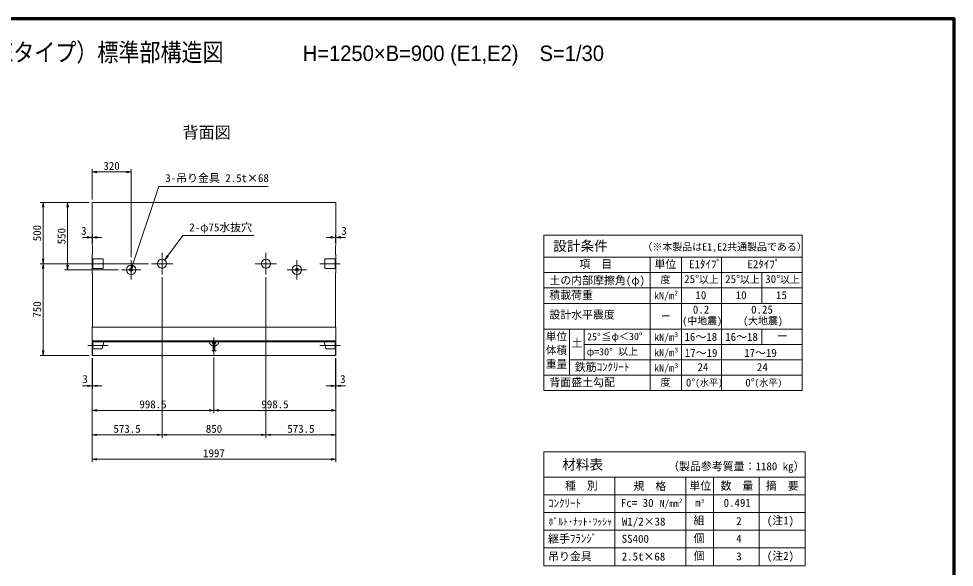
# Model space of a CAD drawing. Units: millimetres at full size, sheet at 1:30; some dimension numbers follow another scale. Extents: x 122209 to 134059, y -1498 to 6777.
# Drawn here: x 126400 to 134059, y 2290 to 6777 of the extents above; entities that cross this region are included whole.
import ezdxf
from ezdxf.enums import TextEntityAlignment as Align

# ---------------------------------------------------------------- set-up
doc = ezdxf.new("R2010")
doc.units = ezdxf.units.MM
doc.header["$LTSCALE"] = 30
doc.linetypes.add('CHAIN', pattern=[18.5, 12, -1.5, 3.5, -1.5])
doc.linetypes.add('DASHED', pattern=[7.5, 6, -1.5])
for name, color, linetype, lineweight in [('01図枠', 1, 'Continuous', 70), ('中心', 6, 'CHAIN', 9), ('外形線', 7, 'Continuous', 13), ('寸法', 2, 'Continuous', 9), ('細線', 4, 'Continuous', 9)]:
    doc.layers.add(name, color=color, linetype=linetype, lineweight=lineweight)
doc.layers.add('文字', color=7, linetype='Continuous')
doc.styles.add('ＭＳ ゴシック', font='')
doc.styles.add('ＭＳ Ｐゴシック', font='')
doc.styles.get('ＭＳ ゴシック').set_extended_font_data('MS Gothic')
doc.styles.get('ＭＳ Ｐゴシック').set_extended_font_data('MS PGothic')

# ---------------------------------------------------------------- blocks, each defined once
blk = doc.blocks.new('open_arrow')
at = {"color": 0, "linetype": 'Continuous', "lineweight": -2}
blk.add_lwpolyline([(7.5, 1.25), (0, 0), (7.5, -1.25)], dxfattribs=at)

msp = doc.modelspace()

# ---------------------------------------------------------------- linework, layer by layer
at = {"layer": '01図枠'}
msp.add_lwpolyline([(122208.55, -1383.36), (134058.55, -1383.36), (134058.55, 6776.64), (122208.55, 6776.64)], close=True, dxfattribs=at)
at = {"layer": '中心'}
for p, q in [((127573.75, 4685.7), (127573.75, 4860.7)), ((128423.75, 4685.7), (128423.75, 4860.7)), ((127131.25, 4773.2), (126966.25, 4773.2)), ((127320.25, 4801.7), (127320.25, 4644.7)), ((127486.25, 4773.2), (127661.25, 4773.2)), ((128336.25, 4773.2), (128511.25, 4773.2)), ((128677.25, 4801.7), (128677.25, 4644.7)), ((128866.25, 4773.2), (129031.25, 4773.2)), ((127398.75, 4723.2), (127241.75, 4723.2)), ((128598.75, 4723.2), (128755.75, 4723.2)), ((127998.75, 4168.33), (127998.75, 4029.33)), ((127131.25, 4102.69), (126966.25, 4102.69)), ((128866.25, 4102.69), (129031.25, 4102.69))]:
    msp.add_line(p, q, dxfattribs=at)
at = {"layer": '外形線'}
for p, q in [((127000.25, 5273.2), (128997.25, 5273.2)), ((127000.25, 4923.2), (127000.25, 5273.2)), ((128997.25, 4923.2), (128997.25, 5273.2)), ((127000.25, 4923.2), (127003.25, 4920.2)), ((127003.25, 4920.2), (127003.25, 4851.2)), ((128997.25, 4923.2), (128994.25, 4920.2)), ((128994.25, 4920.2), (128994.25, 4851.2)), ((127000.25, 4848.2), (127003.25, 4851.2)), ((127000.25, 4698.2), (127000.25, 4848.2)), ((128997.25, 4848.2), (128994.25, 4851.2)), ((128997.25, 4698.2), (128997.25, 4848.2)), ((127000.25, 4698.2), (127003.25, 4695.2)), ((127003.25, 4256.2), (127003.25, 4695.2)), ((128997.25, 4698.2), (128994.25, 4695.2)), ((128994.25, 4256.2), (128994.25, 4695.2)), ((127000.25, 4253.2), (127003.25, 4256.2)), ((127000.25, 4253.2), (127000.25, 4023.2)), ((128997.25, 4253.2), (128994.25, 4256.2)), ((128997.25, 4253.2), (128997.25, 4023.2)), ((128997.25, 4133.2), (127000.25, 4133.2)), ((127000.25, 4023.2), (128997.25, 4023.2))]:
    msp.add_line(p, q, dxfattribs=at)
for centre in [(127573.75, 4773.2), (128423.75, 4773.2)]:
    msp.add_circle(centre, 37.5, dxfattribs=at)
at = {"layer": '寸法'}
for p, q in [((127000.25, 5297.2), (127000.25, 5547.2)), ((127000.25, 5523.2), (127320.25, 5523.2)), ((127320.25, 4825.7), (127320.25, 5547.2)), ((126976.25, 5273.2), (126576.25, 5273.2)), ((126600.25, 4773.2), (126600.25, 5273.2)), ((126976.25, 5273.2), (126776.25, 5273.2)), ((126800.25, 5273.2), (126800.25, 4723.2)), ((126922.25, 4988.17), (127081.25, 4988.17)), ((127000.25, 4947.2), (127000.25, 5012.17)), ((127003.25, 4944.2), (127003.25, 5012.17)), ((129075.25, 4988.17), (128916.25, 4988.17)), ((128994.25, 4944.2), (128994.25, 5012.17)), ((128997.25, 4947.2), (128997.25, 5012.17)), ((127462.25, 4773.2), (126576.25, 4773.2)), ((127462.25, 4773.2), (126576.25, 4773.2)), ((126600.25, 4023.2), (126600.25, 4773.2)), ((127217.75, 4723.2), (126776.25, 4723.2)), ((127573.75, 4661.7), (127573.75, 3349.2)), ((127573.75, 4661.7), (127573.75, 3349.2)), ((128423.75, 4661.7), (128423.75, 3349.2)), ((128423.75, 4661.7), (128423.75, 3349.2)), ((126976.25, 4023.2), (126576.25, 4023.2)), ((127000.25, 3999.2), (127000.25, 3149.2)), ((127000.25, 3999.2), (127000.25, 3349.2)), ((127000.25, 3999.2), (127000.25, 3549.2)), ((127000.25, 3999.2), (127000.25, 3749.84)), ((127003.25, 3999.2), (127003.25, 3749.84)), ((127998.75, 4005.33), (127998.75, 3549.2)), ((127998.75, 4005.33), (127998.75, 3549.2)), ((128994.25, 3999.2), (128994.25, 3749.84)), ((128997.25, 3999.2), (128997.25, 3149.2)), ((128997.25, 3999.2), (128997.25, 3349.2)), ((128997.25, 3999.2), (128997.25, 3549.2)), ((128997.25, 3999.2), (128997.25, 3749.84)), ((126922.25, 3773.84), (127081.25, 3773.84)), ((129075.25, 3773.84), (128916.25, 3773.84)), ((127000.25, 3573.2), (127998.75, 3573.2)), ((127998.75, 3573.2), (128997.25, 3573.2)), ((127000.25, 3373.2), (127573.75, 3373.2)), ((127573.75, 3373.2), (128423.75, 3373.2)), ((128423.75, 3373.2), (128997.25, 3373.2)), ((127000.25, 3173.2), (128997.25, 3173.2))]:
    msp.add_line(p, q, dxfattribs=at)
at = {"layer": '寸法', "color": 3}
for p, q in [((130699.39, 3860.65), (130699.39, 5006.19)), ((130699.39, 5006.19), (132814.39, 5006.19)), ((132814.39, 3734.65), (132814.39, 5006.19)), ((130699.39, 3734.65), (130699.39, 4826.65)), ((130699.39, 4826.65), (132814.39, 4826.65)), ((131569.39, 3734.65), (131569.39, 4826.65)), ((131824.39, 3734.65), (131824.39, 4826.65)), ((132154.39, 3734.65), (132154.39, 4826.65)), ((130699.39, 4700.65), (132814.39, 4700.65)), ((132484.39, 4448.65), (132484.39, 4700.65)), ((130699.39, 4574.65), (132814.39, 4574.65)), ((130699.39, 4448.65), (132814.39, 4448.65)), ((130699.39, 4238.65), (132814.39, 4238.65)), ((130909.39, 3860.65), (130909.39, 4238.65)), ((131029.39, 3986.65), (131029.39, 4238.65)), ((132484.39, 4112.65), (132484.39, 4238.65)), ((131029.39, 4112.65), (132814.39, 4112.65)), ((130909.39, 3986.65), (132814.39, 3986.65)), ((130699.39, 3860.65), (132814.39, 3860.65)), ((130699.39, 3734.65), (132814.39, 3734.65)), ((130699.39, 2302.96), (130699.39, 3234.65)), ((130699.39, 3234.65), (132836.89, 3234.65)), ((132836.89, 2302.96), (132836.89, 3234.65)), ((130699.39, 3028.12), (132836.89, 3028.12)), ((131280.64, 2302.96), (131280.64, 3028.12)), ((131861.89, 2302.96), (131861.89, 3028.12)), ((132086.89, 2302.96), (132086.89, 3028.12)), ((132086.89, 2447.99), (132086.89, 3028.12)), ((132461.89, 2302.96), (132461.89, 3028.12)), ((130699.39, 2883.09), (132836.89, 2883.09)), ((130699.39, 2738.05), (132836.89, 2738.05)), ((130699.39, 2593.02), (132836.89, 2593.02)), ((130699.39, 2447.99), (132836.89, 2447.99)), ((130699.39, 2302.96), (132836.89, 2302.96))]:
    msp.add_line(p, q, dxfattribs=at)
at = {"layer": '寸法', "color": 3, "linetype": 'DASHED'}
for p, q in [((127960.25, 4138.33), (128037.25, 4138.33)), ((127981.25, 4059.33), (127991.75, 4067)), ((128016.25, 4059.33), (127981.25, 4059.33)), ((127986.25, 4127.33), (128011.25, 4127.33)), ((127986.25, 4119), (127986.25, 4127.33)), ((128011.25, 4119), (127986.25, 4119)), ((127991.75, 4119), (127991.75, 4067)), ((127991.75, 4067), (128005.75, 4067)), ((128005.75, 4119), (128005.75, 4067)), ((128005.75, 4067), (128016.25, 4059.33)), ((128011.25, 4127.33), (128011.25, 4119))]:
    msp.add_line(p, q, dxfattribs=at)
at = {"layer": '寸法'}
for points in [[(127320.25, 4723.2), (127332.51, 4760.23), (127546.09, 5405.6), (128443.5, 5405.6)], [(127595.96, 4803.42), (127619.06, 4834.84), (127742.59, 5002.92), (128325.83, 5002.92)]]:
    msp.add_lwpolyline(points, dxfattribs=at)
at = {"layer": '寸法', "color": 3}
for centre, radius in [((127320.25, 4723.2), 38.5), ((128677.25, 4723.2), 38.5), ((127320.25, 4723.2), 12.5), ((128677.25, 4723.2), 12.5)]:
    msp.add_circle(centre, radius, dxfattribs=at)
at = {"layer": '寸法', "color": 3, "linetype": 'DASHED'}
msp.add_arc((127998.75, 4138.33), 38.5, 180, 0, dxfattribs=at)
at = {"layer": '細線'}
for p, q in [((127006.25, 4733.2), (127006.25, 4813.2)), ((127091.25, 4813.2), (127006.25, 4813.2)), ((127091.25, 4733.2), (127091.25, 4813.2)), ((128906.25, 4733.2), (128906.25, 4813.2)), ((128906.25, 4813.2), (128991.25, 4813.2)), ((128991.25, 4733.2), (128991.25, 4813.2)), ((127091.25, 4733.2), (127006.25, 4733.2)), ((128906.25, 4733.2), (128991.25, 4733.2)), ((128997.25, 4253.2), (127000.25, 4253.2)), ((128997.25, 4142.82), (127000.25, 4142.82)), ((127003.25, 4023.2), (127003.25, 4133.2)), ((128994.25, 4023.2), (128994.25, 4133.2))]:
    msp.add_line(p, q, dxfattribs=at)
at = {"layer": '細線', "linetype": 'DASHED'}
for p, q in [((127006.25, 4077.69), (127006.25, 4137.69)), ((127006.25, 4137.69), (127097.25, 4137.69)), ((127082.25, 4077.69), (127097.25, 4137.69)), ((128915.25, 4077.69), (128900.25, 4137.69)), ((128991.25, 4137.69), (128900.25, 4137.69)), ((128991.25, 4077.69), (128991.25, 4137.69)), ((127006.25, 4077.69), (127082.25, 4077.69)), ((128991.25, 4077.69), (128915.25, 4077.69))]:
    msp.add_line(p, q, dxfattribs=at)

# ---------------------------------------------------------------- block references
at = {"layer": '寸法', "xscale": 5.2, "yscale": 5.2}
for p in [(127000.25, 5523.2), (127003.25, 4988.17), (128997.25, 4988.17), (127003.25, 3773.84), (128997.25, 3773.84), (127000.25, 3573.2), (127998.75, 3573.2), (127000.25, 3373.2), (127573.75, 3373.2), (128423.75, 3373.2), (127000.25, 3173.2)]:
    msp.add_blockref('open_arrow', p, dxfattribs=at)
for p, rotation in [((127320.25, 5523.2), 180), ((126600.25, 5273.2), 270), ((126800.25, 5273.2), 270), ((127000.25, 4988.17), 180), ((128994.25, 4988.17), 180), ((127595.96, 4803.42), 53.7), ((126600.25, 4773.2), 90), ((126600.25, 4773.2), 270), ((126800.25, 4723.2), 90), ((127320.25, 4723.2), 71.7), ((126600.25, 4023.2), 90), ((127000.25, 3773.84), 180), ((128994.25, 3773.84), 180), ((127998.75, 3573.2), 180), ((128997.25, 3573.2), 180), ((127573.75, 3373.2), 180), ((128423.75, 3373.2), 180), ((128997.25, 3373.2), 180), ((128997.25, 3173.2), 180)]:
    msp.add_blockref('open_arrow', p, dxfattribs=dict(at, rotation=rotation))

# ---------------------------------------------------------------- texts
at = {"layer": '寸法', "style": 'ＭＳ ゴシック'}
for s, p in [('320', (127160.25, 5572.7)), ('3', (126933.48, 5041.88)), ('3', (129064.03, 5041.88)), ('3', (126943.81, 3829.44)), ('3', (129053.7, 3829.44)), ('998.5', (127499.5, 3622.7)), ('998.5', (128498, 3622.7)), ('573.5', (127287, 3422.7)), ('850', (127998.75, 3422.7)), ('573.5', (128710.5, 3422.7)), ('1997', (127998.75, 3222.7))]:
    msp.add_text(s, height=65.51, dxfattribs=at).set_placement(p, align=Align.MIDDLE_CENTER)
for s, p in [('3-吊り金具 2.5t×68', (127600.09, 5420.6)), ('2-φ75水抜穴', (127796.59, 5017.92))]:
    msp.add_text(s, height=65.51, dxfattribs=at).set_placement(p, align=Align.BOTTOM_LEFT)
for s, p in [('500', (126550.75, 5023.2)), ('550', (126750.75, 4998.2)), ('750', (126550.75, 4398.2))]:
    msp.add_text(s, height=65.51, rotation=90, dxfattribs=at).set_placement(p, align=Align.MIDDLE_CENTER)
at = {"layer": '寸法', "color": 3, "style": 'ＭＳ ゴシック'}
for s, height, p in [('設計条件', 81.89, (130775.12, 4853.09)), ('項\u3000目', 65.51, (130989.93, 4716.58)), ('単位', 65.51, (131604.34, 4716.58)), ('E1ﾀｲﾌﾟ', 65.51, (131887.64, 4716.58)), ('E2ﾀｲﾌﾟ', 65.51, (132365.62, 4716.58)), ('土の内部摩擦角(φ)', 65.51, (130744.63, 4584.68)), ('度', 59.81, (131653.23, 4595.89)), ('25°', 65.51, (131847.86, 4594.79)), ('以上', 59.81, (131968.6, 4595.89)), ('25°', 65.51, (132182.78, 4594.79)), ('以上', 59.81, (132303.52, 4595.89)), ('30°', 65.51, (132511.26, 4594.79)), ('以上', 59.81, (132632, 4595.89)), ('積載荷重', 65.51, (130743.2, 4464.68)), ('kN/m', 59.81, (131601.53, 4464.07)), ('2', 39.16, (131767.39, 4501.93)), ('10', 65.51, (131939.55, 4463.2)), ('10', 65.51, (132269.55, 4463.2)), ('15', 65.51, (132599.55, 4463.2)), ('設計水平震度', 65.51, (130743.85, 4303.94)), ('0.2', 65.51, (131918.62, 4345.16)), ('0.25', 65.51, (132395.57, 4345.16)), ('ー', 59.81, (131656.62, 4296.42)), ('(中地震)', 59.81, (131831.97, 4258.14)), ('(大地震)', 59.81, (132329.71, 4258.14)), ('≦φ＜30°', 59.81, (131170.73, 4130.46)), ('3', 39.16, (131767.71, 4161.75)), ('土', 65.51, (130926.12, 4071.72)), ('25°', 59.81, (131052.46, 4127.44)), ('kN/m', 59.81, (131601.85, 4123.89)), ('16～18', 65.51, (131849.89, 4122.11)), ('16～18', 65.51, (132183.42, 4122.11)), ('ー', 65.51, (132606.58, 4127.67)), ('φ=30°', 59.81, (131049.09, 4005.12)), ('以上', 59.81, (131306.81, 4007.89)), ('kN/m', 59.81, (131601.85, 3997.89)), ('3', 39.16, (131767.71, 4035.75)), ('17～19', 65.51, (131852.42, 3990.63)), ('17～19', 65.51, (132338.46, 3990.63)), ('鉄筋ｺﾝｸﾘｰﾄ', 65.51, (130952.15, 3875.59)), ('kN/m', 59.81, (131601.85, 3871.89)), ('3', 39.16, (131767.71, 3909.75)), ('24', 65.51, (131956.66, 3874.49)), ('24', 65.51, (132442.7, 3874.49)), ('背面盛土勾配', 65.51, (130744.39, 3750.58)), ('度', 59.81, (131653.23, 3755.89)), ('0°', 65.51, (131861.86, 3748.34)), ('(水平)', 54.12, (131938.18, 3756.98)), ('0°', 65.51, (132347.91, 3748.34)), ('(水平)', 54.12, (132424.22, 3756.98)), ('材料表', 81.89, (130848.54, 3064.21)), ('種\u3000別', 65.51, (130872.1, 2904.58)), ('規\u3000格', 65.51, (131433.21, 2901.48)), ('単位', 65.51, (131890.12, 2903.88)), ('数\u3000量', 65.51, (132145.42, 2904.43)), ('摘\u3000要', 65.51, (132516.65, 2904.14)), ('ｺﾝｸﾘｰﾄ', 65.51, (130733.63, 2761.34)), ('Fc= 30', 65.51, (131329.71, 2764.54)), ('N/mm', 56.96, (131647.52, 2766.18)), ('2', 32.75, (131806.19, 2809.1)), ('m', 65.51, (131937.33, 2765.41)), ('3', 32.75, (131986.36, 2807.94)), ('ﾎﾞﾙﾄ･ﾅｯﾄ･ﾜｯｼｬ', 56.96, (130738, 2616.49)), ('W1/2×38', 65.51, (131337.78, 2611.61)), ('組', 65.51, (131923.9, 2620.37)), ('(注1)', 65.51, (132523.9, 2620.37)), ('継手ﾌﾗﾝｼﾞ', 65.51, (130733.46, 2471.55)), ('SS400', 65.51, (131336.12, 2470.52)), ('個', 65.51, (131924.9, 2475.34)), ('吊り金具', 65.51, (130733.46, 2326.52)), ('2.5t×68', 65.51, (131336.12, 2325.49)), ('個', 65.51, (131924.9, 2330.31)), ('(注2)', 65.51, (132523.9, 2330.31))]:
    msp.add_text(s, height=height, dxfattribs=at).set_placement(p, align=Align.BOTTOM_LEFT)
for s, height, p in [('（※本製品はE1,E2共通製品である）', 59.81, (131505.68, 4940.64)), ('単位', 63.93, (130715.24, 4208.96)), ('体積', 63.93, (130715.24, 4096.73)), ('重量', 63.93, (130715.24, 3984.5))]:
    msp.add_text(s, height=height, dxfattribs=at).set_placement(p, align=Align.TOP_LEFT)
for s, p in [('（製品参考質量：1180 kg）', (132832.35, 3063.38)), ('0.491', (132393.27, 2764.9)), ('2', (132318.43, 2615.11)), ('4', (132318.23, 2471.85)), ('3', (132318.23, 2326.82))]:
    msp.add_text(s, height=65.51, dxfattribs=at).set_placement(p, align=Align.BOTTOM_RIGHT)
at = {"layer": '文字', "style": 'ＭＳ Ｐゴシック', "width": 0.85}
msp.add_text(' KLウォール3型（Eタイプ）標準部構造図\u3000\u3000\u3000\u3000\u3000\u3000\u3000\u3000\u3000\u3000\u3000\u3000\u3000\u3000\u3000 \u3000\u3000\u3000\u3000', height=148.5, dxfattribs=at).set_placement((128133.55, 6383.47), align=Align.BOTTOM_CENTER)
at = {"layer": '文字', "style": 'ＭＳ Ｐゴシック'}
msp.add_text('H=1250×B=900 (E1,E2)\u3000S=1/30', height=126.2, dxfattribs=at).set_placement((128724.54, 6392.97), align=Align.BOTTOM_LEFT)
msp.add_text(' 背面図 ', height=96.5, dxfattribs=at).set_placement((127938.78, 5769.94), align=Align.BOTTOM_CENTER)

doc.saveas('drawing.dxf')
